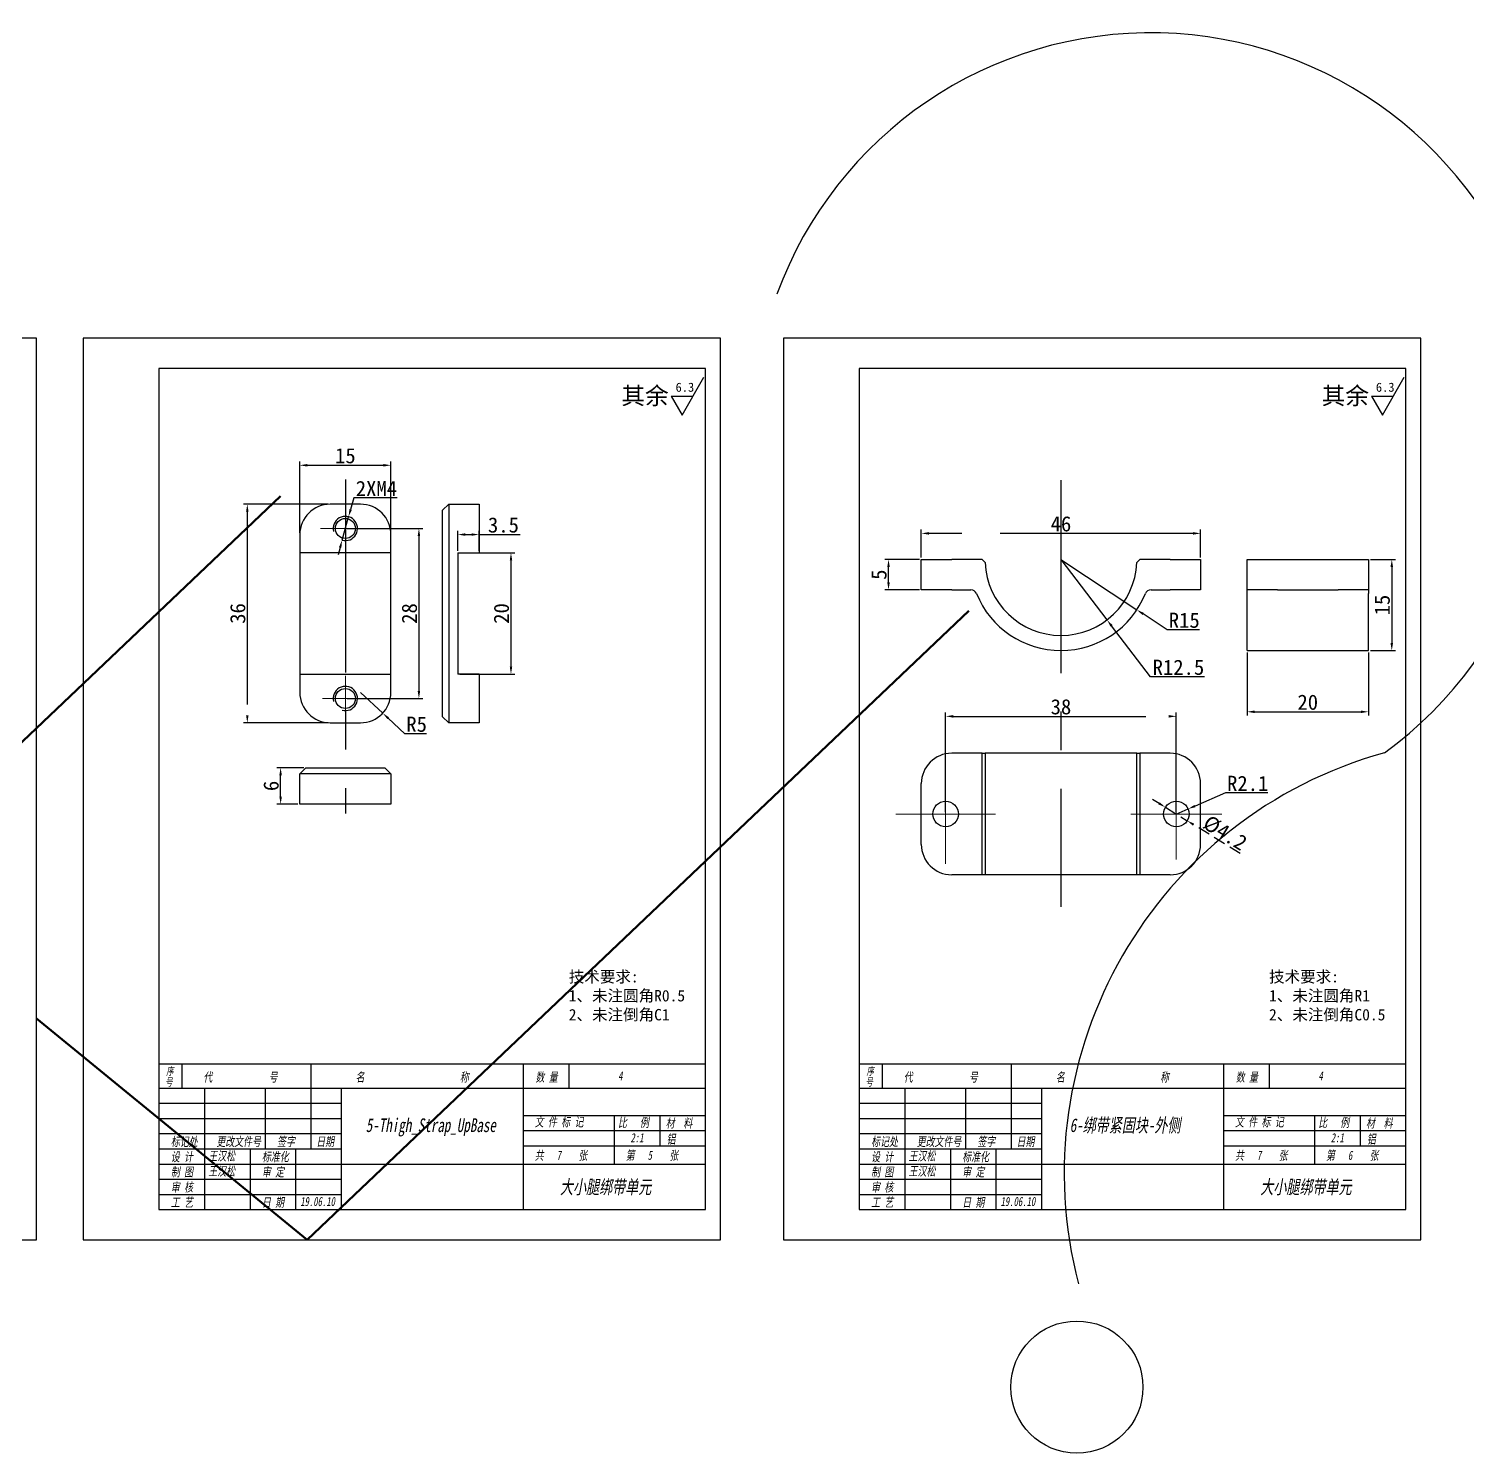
# Model space of a CAD drawing. Header units: millimetres. Extents: x 8840 to 20870, y -7456 to 1741.
# Drawn here: x 11687.3 to 11924.3, y -7058.9 to -6824.2 of the extents above; entities that cross this region are included whole.
import ezdxf

# ---------------------------------------------------------------- set-up
doc = ezdxf.new("R2010")
doc.units = ezdxf.units.MM
doc.linetypes.add('CENTER', pattern=[50.8, 31.75, -6.35, 6.35, -6.35])
doc.linetypes.add('JIS_02_2.0', pattern=[3, 2, -1])
doc.layers.get('0').update_dxf_attribs({"lineweight": 25})
for name, color, linetype in [('中心线', 5, 'CENTER'), ('临时线', 6, 'Continuous'), ('尺寸', 4, 'Continuous'), ('尺寸标注', 4, 'Continuous'), ('文字', 7, 'Continuous'), ('细实线', 2, 'Continuous'), ('虚线', 1, 'JIS_02_2.0')]:
    doc.layers.add(name, color=color, linetype=linetype)
doc.layers.add('粗实线', color=7, linetype='Continuous', lineweight=25)
doc.styles.get("Standard").update_dxf_attribs({"font": ''})
doc.styles.add('样式 2', font='', dxfattribs={"width": 0.7, "oblique": 10})
doc.styles.get('Standard').set_extended_font_data('SimSun')
doc.styles.get('样式 2').set_extended_font_data('SimSun')
doc.dimstyles.new('ISO-25 2.1', dxfattribs={"dimscale": 0.5, "dimtxt": 5, "dimasz": 2.5, "dimexe": 1.25, "dimexo": 0.625, "dimtad": 1, "dimtoh": 1, "dimdec": 1, "dimdsep": 46, "dimtxsty": 'Standard', "dimcen": 2.5, "dimclrt": 7, "dimadec": 0, "dimazin": 0, "dimtfac": 1, "dimtdec": 1, "dimtmove": 0, "dimatfit": 3, "dimfxl": 1, "dimarcsym": 0})
doc.dimstyles.new('副本 ISO-25 2.1', dxfattribs={"dimscale": 0.5, "dimtxt": 5, "dimasz": 2.5, "dimexe": 1.25, "dimexo": 0.625, "dimtad": 1, "dimdsep": 46, "dimtxsty": 'Standard', "dimcen": 2.5, "dimclrt": 7, "dimadec": 0, "dimazin": 0, "dimtfac": 1, "dimtmove": 0, "dimatfit": 3, "dimfxl": 1, "dimarcsym": 0})

# ---------------------------------------------------------------- blocks, each defined once
blk = doc.blocks.new('ra')
at = {"layer": '细实线'}
for p, q in [((0, 0), (6, 10.39)), ((-3, 5.2), (0, 0)), ((-3, 5.2), (3, 5.2))]:
    blk.add_line(p, q, dxfattribs=at)
at = {"layer": '文字'}
blk.add_attdef('RA', (-1.78, 6.39), '', height=2.5, dxfattribs=at)
blk = doc.blocks.new('SW_CENTERMARKSYMBOL_0')
at = {"color": 0, "linetype": 'Continuous', "lineweight": 0}
for p, q in [((0, 5), (0, 7.5)), ((0, 0), (0, 5)), ((-5, 0), (-7.5, 0)), ((0, 0), (-5, 0)), ((0, 0), (0, -5)), ((0, 0), (5, 0)), ((5, 0), (7.5, 0)), ((0, -5), (0, -7.5))]:
    blk.add_line(p, q, dxfattribs=at)
blk = doc.blocks.new('SW_CENTERMARKSYMBOL_1')
at = {"color": 0, "linetype": 'Continuous', "lineweight": 0}
for p, q in [((0, 5), (0, 8.2)), ((0, 0), (0, 5)), ((-5, 0), (-8.2, 0)), ((0, 0), (-5, 0)), ((0, 0), (0, -5)), ((0, 0), (5, 0)), ((5, 0), (8.2, 0)), ((0, -5), (0, -8.2))]:
    blk.add_line(p, q, dxfattribs=at)
blk = doc.blocks.new('*D1117')
at = {"layer": 'Defpoints', "color": 0, "linetype": 'CENTER'}
for p in [(11746.97, -6896.14), (11731.97, -6907.55), (11746.97, -6907.55)]:
    blk.add_point(p, dxfattribs=at)
at = {"layer": '尺寸标注', "color": 0, "linetype": 'CENTER', "lineweight": -2}
for p, q in [((11731.97, -6907.24), (11731.97, -6895.52)), ((11733.22, -6896.14), (11745.72, -6896.14)), ((11746.97, -6907.24), (11746.97, -6895.52))]:
    blk.add_line(p, q, dxfattribs=at)
at = {"layer": '尺寸标注', "color": 0, "linetype": 'CENTER'}
for points in [[(11733.22, -6895.93), (11733.22, -6896.35), (11731.97, -6896.14)], [(11745.72, -6895.93), (11745.72, -6896.35), (11746.97, -6896.14)]]:
    blk.add_solid(points, dxfattribs=at)
at = {"layer": '尺寸标注', "color": 7, "linetype": 'CENTER', "insert": (11739.47, -6894.58), "char_height": 2.5, "attachment_point": 5}
blk.add_mtext('15', dxfattribs=at)
blk = doc.blocks.new('*D1118')
at = {"layer": 'Defpoints', "color": 0, "linetype": 'CENTER'}
for p in [(11736.97, -6902.55), (11723.32, -6938.55), (11736.97, -6938.55)]:
    blk.add_point(p, dxfattribs=at)
at = {"layer": '尺寸标注', "color": 0, "linetype": 'CENTER', "lineweight": -2}
for p, q in [((11736.66, -6902.55), (11722.69, -6902.55)), ((11723.32, -6903.8), (11723.32, -6937.3)), ((11736.66, -6938.55), (11722.69, -6938.55))]:
    blk.add_line(p, q, dxfattribs=at)
at = {"layer": '尺寸标注', "color": 0, "linetype": 'CENTER'}
for points in [[(11723.11, -6903.8), (11723.53, -6903.8), (11723.32, -6902.55)], [(11723.11, -6937.3), (11723.53, -6937.3), (11723.32, -6938.55)]]:
    blk.add_solid(points, dxfattribs=at)
at = {"layer": '尺寸标注', "color": 7, "linetype": 'CENTER', "insert": (11721.76, -6920.55), "char_height": 2.5, "attachment_point": 5, "rotation": 90}
blk.add_mtext('36', dxfattribs=at)
blk = doc.blocks.new('*D1119')
at = {"layer": 'Defpoints', "color": 0, "linetype": 'CENTER'}
for p in [(11728.81, -6945.95), (11732.97, -6945.95), (11731.97, -6951.95)]:
    blk.add_point(p, dxfattribs=at)
at = {"layer": '尺寸标注', "color": 0, "linetype": 'CENTER', "lineweight": -2}
for p, q in [((11732.66, -6945.95), (11728.18, -6945.95)), ((11728.81, -6950.7), (11728.81, -6947.2)), ((11731.66, -6951.95), (11728.18, -6951.95))]:
    blk.add_line(p, q, dxfattribs=at)
at = {"layer": '尺寸标注', "color": 0, "linetype": 'CENTER'}
for points in [[(11728.6, -6947.2), (11729.02, -6947.2), (11728.81, -6945.95)], [(11728.6, -6950.7), (11729.02, -6950.7), (11728.81, -6951.95)]]:
    blk.add_solid(points, dxfattribs=at)
at = {"layer": '尺寸标注', "color": 7, "linetype": 'CENTER', "insert": (11727.25, -6948.95), "char_height": 2.5, "attachment_point": 5, "rotation": 90}
blk.add_mtext('6', dxfattribs=at)
blk = doc.blocks.new('*D1120')
at = {"layer": 'Defpoints', "color": 0, "linetype": 'CENTER'}
for p in [(11739.47, -6906.55), (11739.47, -6934.55), (11751.59, -6934.55)]:
    blk.add_point(p, dxfattribs=at)
at = {"layer": '尺寸标注', "color": 0, "linetype": 'CENTER', "lineweight": -2}
for p, q in [((11739.79, -6906.55), (11752.21, -6906.55)), ((11751.59, -6907.8), (11751.59, -6933.3)), ((11739.79, -6934.55), (11752.21, -6934.55))]:
    blk.add_line(p, q, dxfattribs=at)
at = {"layer": '尺寸标注', "color": 0, "linetype": 'CENTER'}
for points in [[(11751.38, -6907.8), (11751.8, -6907.8), (11751.59, -6906.55)], [(11751.38, -6933.3), (11751.8, -6933.3), (11751.59, -6934.55)]]:
    blk.add_solid(points, dxfattribs=at)
at = {"layer": '尺寸标注', "color": 7, "linetype": 'CENTER', "insert": (11750.03, -6920.55), "char_height": 2.5, "attachment_point": 5, "rotation": 90}
blk.add_mtext('28', dxfattribs=at)
blk = doc.blocks.new('*D1121')
at = {"layer": 'Defpoints', "color": 0, "linetype": 'CENTER'}
for p in [(11761.5, -6907.55), (11758, -6910.55), (11761.5, -6910.55)]:
    blk.add_point(p, dxfattribs=at)
at = {"layer": '尺寸标注', "color": 0, "linetype": 'CENTER', "lineweight": -2}
for p, q in [((11758, -6910.24), (11758, -6906.92)), ((11759.25, -6907.55), (11760.25, -6907.55)), ((11761.5, -6910.24), (11761.5, -6906.92)), ((11761.5, -6907.55), (11768.27, -6907.55))]:
    blk.add_line(p, q, dxfattribs=at)
at = {"layer": '尺寸标注', "color": 0, "linetype": 'CENTER'}
for points in [[(11759.25, -6907.34), (11759.25, -6907.76), (11758, -6907.55)], [(11760.25, -6907.34), (11760.25, -6907.76), (11761.5, -6907.55)]]:
    blk.add_solid(points, dxfattribs=at)
at = {"layer": '尺寸标注', "color": 7, "linetype": 'CENTER', "insert": (11765.51, -6905.99), "char_height": 2.5, "attachment_point": 5}
blk.add_mtext('3.5', dxfattribs=at)
blk = doc.blocks.new('*D1122')
at = {"layer": 'Defpoints', "color": 0, "linetype": 'CENTER'}
for p in [(11758, -6910.55), (11758, -6930.55), (11766.75, -6930.55)]:
    blk.add_point(p, dxfattribs=at)
at = {"layer": '尺寸标注', "color": 0, "linetype": 'CENTER', "lineweight": -2}
for p, q in [((11758.31, -6910.55), (11767.38, -6910.55)), ((11766.75, -6911.8), (11766.75, -6929.3)), ((11758.31, -6930.55), (11767.38, -6930.55))]:
    blk.add_line(p, q, dxfattribs=at)
at = {"layer": '尺寸标注', "color": 0, "linetype": 'CENTER'}
for points in [[(11766.55, -6911.8), (11766.96, -6911.8), (11766.75, -6910.55)], [(11766.55, -6929.3), (11766.96, -6929.3), (11766.75, -6930.55)]]:
    blk.add_solid(points, dxfattribs=at)
at = {"layer": '尺寸标注', "color": 7, "linetype": 'CENTER', "insert": (11765.19, -6920.55), "char_height": 2.5, "attachment_point": 5, "rotation": 90}
blk.add_mtext('20', dxfattribs=at)
blk = doc.blocks.new('*D1123')
at = {"layer": 'Defpoints', "color": 0, "linetype": 'CENTER'}
for p in [(11741.97, -6933.55), (11745.63, -6936.96)]:
    blk.add_point(p, dxfattribs=at)
at = {"layer": '尺寸标注', "color": 0, "linetype": 'CENTER', "lineweight": -2}
for p, q in [((11741.97, -6933.55), (11745.63, -6936.96)), ((11749.28, -6940.37), (11746.54, -6937.81)), ((11752.82, -6940.37), (11749.28, -6940.37))]:
    blk.add_line(p, q, dxfattribs=at)
at = {"layer": '尺寸标注', "color": 0, "linetype": 'CENTER'}
blk.add_solid([(11746.68, -6937.66), (11746.4, -6937.96), (11745.63, -6936.96)], dxfattribs=at)
at = {"layer": '尺寸标注', "color": 7, "linetype": 'CENTER', "insert": (11751.21, -6938.81), "char_height": 2.5, "attachment_point": 5}
blk.add_mtext('R5', dxfattribs=at)
blk = doc.blocks.new('*D1124')
at = {"layer": 'Defpoints', "color": 0, "linetype": 'CENTER'}
for p in [(11740, -6904.62), (11738.94, -6908.48)]:
    blk.add_point(p, dxfattribs=at)
at = {"layer": '尺寸标注', "color": 0, "linetype": 'CENTER', "lineweight": -2}
for p, q in [((11740.86, -6901.52), (11740.34, -6903.42)), ((11748, -6901.52), (11740.86, -6901.52)), ((11738.94, -6908.48), (11740, -6904.62)), ((11738.61, -6909.68), (11738.28, -6910.89))]:
    blk.add_line(p, q, dxfattribs=at)
at = {"layer": '尺寸标注', "color": 0, "linetype": 'CENTER'}
for points in [[(11740.14, -6903.36), (11740.54, -6903.47), (11740, -6904.62)], [(11738.41, -6909.63), (11738.81, -6909.74), (11738.94, -6908.48)]]:
    blk.add_solid(points, dxfattribs=at)
at = {"layer": '尺寸标注', "color": 7, "linetype": 'CENTER', "insert": (11744.59, -6899.96), "char_height": 2.5, "attachment_point": 5}
blk.add_mtext('2XM4', dxfattribs=at)
blk = doc.blocks.new('*D1125')
at = {"layer": 'Defpoints', "color": 0, "linetype": 'CENTER'}
for p in [(11834.34, -6907.36), (11834.34, -6911.66), (11880.34, -6911.66)]:
    blk.add_point(p, dxfattribs=at)
at = {"layer": '尺寸标注', "color": 0, "linetype": 'CENTER', "lineweight": -2}
for p, q in [((11834.34, -6911.35), (11834.34, -6906.74)), ((11879.09, -6907.36), (11835.59, -6907.36)), ((11880.34, -6911.35), (11880.34, -6906.74))]:
    blk.add_line(p, q, dxfattribs=at)
at = {"layer": '尺寸标注', "color": 0, "linetype": 'CENTER'}
for points in [[(11835.59, -6907.15), (11835.59, -6907.57), (11834.34, -6907.36)], [(11879.09, -6907.15), (11879.09, -6907.57), (11880.34, -6907.36)]]:
    blk.add_solid(points, dxfattribs=at)
at = {"layer": '尺寸标注', "color": 7, "linetype": 'CENTER', "insert": (11857.34, -6905.8), "char_height": 2.5, "attachment_point": 5}
blk.add_mtext('46', dxfattribs=at)
blk = doc.blocks.new('*D1126')
at = {"layer": 'Defpoints', "color": 0, "linetype": 'CENTER'}
for p in [(11907.99, -6911.66), (11907.99, -6926.66), (11911.83, -6926.66)]:
    blk.add_point(p, dxfattribs=at)
at = {"layer": '尺寸标注', "color": 0, "linetype": 'CENTER', "lineweight": -2}
for p, q in [((11908.3, -6911.66), (11912.45, -6911.66)), ((11911.83, -6912.91), (11911.83, -6925.41)), ((11908.3, -6926.66), (11912.45, -6926.66))]:
    blk.add_line(p, q, dxfattribs=at)
at = {"layer": '尺寸标注', "color": 0, "linetype": 'CENTER'}
for points in [[(11911.62, -6912.91), (11912.04, -6912.91), (11911.83, -6911.66)], [(11911.62, -6925.41), (11912.04, -6925.41), (11911.83, -6926.66)]]:
    blk.add_solid(points, dxfattribs=at)
at = {"layer": '尺寸标注', "color": 7, "linetype": 'CENTER', "insert": (11910.27, -6919.16), "char_height": 2.5, "attachment_point": 5, "rotation": 90}
blk.add_mtext('15', dxfattribs=at)
blk = doc.blocks.new('*D1127')
at = {"layer": 'Defpoints', "color": 0, "linetype": 'CENTER'}
for p in [(11887.99, -6926.66), (11907.99, -6926.66), (11907.99, -6936.74)]:
    blk.add_point(p, dxfattribs=at)
at = {"layer": '尺寸标注', "color": 0, "linetype": 'CENTER', "lineweight": -2}
for p, q in [((11887.99, -6926.97), (11887.99, -6937.36)), ((11907.99, -6926.97), (11907.99, -6937.36)), ((11889.24, -6936.74), (11906.74, -6936.74))]:
    blk.add_line(p, q, dxfattribs=at)
at = {"layer": '尺寸标注', "color": 0, "linetype": 'CENTER'}
for points in [[(11889.24, -6936.53), (11889.24, -6936.95), (11887.99, -6936.74)], [(11906.74, -6936.53), (11906.74, -6936.95), (11907.99, -6936.74)]]:
    blk.add_solid(points, dxfattribs=at)
at = {"layer": '尺寸标注', "color": 7, "linetype": 'CENTER', "insert": (11897.99, -6935.18), "char_height": 2.5, "attachment_point": 5}
blk.add_mtext('20', dxfattribs=at)
blk = doc.blocks.new('*D1128')
at = {"layer": 'Defpoints', "color": 0, "linetype": 'CENTER'}
for p in [(11828.94, -6911.66), (11834.34, -6911.66), (11834.34, -6916.66)]:
    blk.add_point(p, dxfattribs=at)
at = {"layer": '尺寸标注', "color": 0, "linetype": 'CENTER', "lineweight": -2}
for p, q in [((11834.03, -6911.66), (11828.32, -6911.66)), ((11828.94, -6915.41), (11828.94, -6912.91)), ((11834.03, -6916.66), (11828.32, -6916.66))]:
    blk.add_line(p, q, dxfattribs=at)
at = {"layer": '尺寸标注', "color": 0, "linetype": 'CENTER'}
for points in [[(11828.73, -6912.91), (11829.15, -6912.91), (11828.94, -6911.66)], [(11828.73, -6915.41), (11829.15, -6915.41), (11828.94, -6916.66)]]:
    blk.add_solid(points, dxfattribs=at)
at = {"layer": '尺寸标注', "color": 7, "linetype": 'CENTER', "insert": (11827.38, -6914.16), "char_height": 2.5, "attachment_point": 5, "rotation": 90}
blk.add_mtext('5', dxfattribs=at)
blk = doc.blocks.new('*D1129')
at = {"layer": 'Defpoints', "color": 0, "linetype": 'CENTER'}
for p in [(11876.34, -6937.49), (11838.34, -6953.58), (11876.34, -6953.58)]:
    blk.add_point(p, dxfattribs=at)
at = {"layer": '尺寸标注', "color": 0, "linetype": 'CENTER', "lineweight": -2}
for p, q in [((11838.34, -6953.26), (11838.34, -6936.86)), ((11876.34, -6953.26), (11876.34, -6936.86)), ((11839.59, -6937.49), (11875.09, -6937.49))]:
    blk.add_line(p, q, dxfattribs=at)
at = {"layer": '尺寸标注', "color": 0, "linetype": 'CENTER'}
for points in [[(11839.59, -6937.28), (11839.59, -6937.7), (11838.34, -6937.49)], [(11875.09, -6937.28), (11875.09, -6937.7), (11876.34, -6937.49)]]:
    blk.add_solid(points, dxfattribs=at)
at = {"layer": '尺寸标注', "color": 7, "linetype": 'CENTER', "insert": (11857.34, -6935.93), "char_height": 2.5, "attachment_point": 5}
blk.add_mtext('38', dxfattribs=at)
blk = doc.blocks.new('*D1130')
at = {"layer": 'Defpoints', "color": 0, "linetype": 'CENTER'}
for p in [(11857.34, -6911.66), (11864.92, -6921.6)]:
    blk.add_point(p, dxfattribs=at)
at = {"layer": '尺寸标注', "color": 0, "linetype": 'CENTER', "lineweight": -2}
for p, q in [((11857.34, -6911.66), (11864.92, -6921.6)), ((11872.07, -6930.99), (11865.68, -6922.6)), ((11880.97, -6930.99), (11872.07, -6930.99))]:
    blk.add_line(p, q, dxfattribs=at)
at = {"layer": '尺寸标注', "color": 0, "linetype": 'CENTER'}
blk.add_solid([(11865.84, -6922.47), (11865.51, -6922.72), (11864.92, -6921.6)], dxfattribs=at)
at = {"layer": '尺寸标注', "color": 7, "linetype": 'CENTER', "insert": (11876.69, -6929.43), "char_height": 2.5, "attachment_point": 5}
blk.add_mtext('R12.5', dxfattribs=at)
blk = doc.blocks.new('*D1131')
at = {"layer": 'Defpoints', "color": 0, "linetype": 'CENTER'}
for p in [(11857.34, -6911.66), (11869.85, -6919.94)]:
    blk.add_point(p, dxfattribs=at)
at = {"layer": '尺寸标注', "color": 0, "linetype": 'CENTER', "lineweight": -2}
for p, q in [((11857.34, -6911.66), (11869.85, -6919.94)), ((11874.82, -6923.24), (11870.89, -6920.63)), ((11880.15, -6923.24), (11874.82, -6923.24))]:
    blk.add_line(p, q, dxfattribs=at)
at = {"layer": '尺寸标注', "color": 0, "linetype": 'CENTER'}
blk.add_solid([(11871, -6920.46), (11870.77, -6920.81), (11869.85, -6919.94)], dxfattribs=at)
at = {"layer": '尺寸标注', "color": 7, "linetype": 'CENTER', "insert": (11877.65, -6921.68), "char_height": 2.5, "attachment_point": 5}
blk.add_mtext('R15', dxfattribs=at)
blk = doc.blocks.new('*D1132')
at = {"layer": 'Defpoints', "color": 0, "linetype": 'CENTER'}
for p in [(11876.34, -6953.58), (11878.27, -6952.75)]:
    blk.add_point(p, dxfattribs=at)
at = {"layer": '尺寸标注', "color": 0, "linetype": 'CENTER', "lineweight": -2}
for p, q in [((11884.45, -6950.11), (11879.42, -6952.26)), ((11891.42, -6950.11), (11884.45, -6950.11)), ((11876.34, -6953.58), (11878.27, -6952.75))]:
    blk.add_line(p, q, dxfattribs=at)
at = {"layer": '尺寸标注', "color": 0, "linetype": 'CENTER'}
blk.add_solid([(11879.34, -6952.07), (11879.5, -6952.45), (11878.27, -6952.75)], dxfattribs=at)
at = {"layer": '尺寸标注', "color": 7, "linetype": 'CENTER', "insert": (11888.1, -6948.55), "char_height": 2.5, "attachment_point": 5}
blk.add_mtext('R2.1', dxfattribs=at)
blk = doc.blocks.new('CHECK_DWG')
at = {"layer": '粗实线', "color": 1, "linetype": 'ByBlock', "lineweight": 50}
blk.add_line((0, 0), (109.02, 103.6), dxfattribs=at)
at = {"layer": '粗实线', "color": 1, "linetype": 'ByBlock', "lineweight": 50, "ltscale": 2}
blk.add_line((-44.59, 36.45), (0, 0), dxfattribs=at)
blk = doc.blocks.new('*D1153')
at = {"layer": 'Defpoints', "color": 0, "lineweight": 30}
for p in [(11874.55, -6952.47), (11878.13, -6954.68)]:
    blk.add_point(p, dxfattribs=at)
at = {"layer": '虚线', "color": 0, "lineweight": -2}
for p, q in [((11873.49, -6951.82), (11872.43, -6951.16)), ((11874.55, -6952.47), (11878.13, -6954.68)), ((11886.84, -6960.06), (11879.19, -6955.34))]:
    blk.add_line(p, q, dxfattribs=at)
at = {"layer": '虚线', "color": 0, "lineweight": 30}
for points in [[(11873.6, -6951.64), (11873.38, -6951.99), (11874.55, -6952.47)], [(11879.3, -6955.16), (11879.08, -6955.51), (11878.13, -6954.68)]]:
    blk.add_solid(points, dxfattribs=at)
at = {"layer": '虚线', "color": 7, "lineweight": 30, "insert": (11884.37, -6956.7), "char_height": 2.5, "attachment_point": 5, "rotation": 328.3103}
blk.add_mtext('%%C4.2', dxfattribs=at)
blk = doc.blocks.new('CHECK_needdiscuss')
at = {"layer": '尺寸标注', "color": 1, "linetype": 'ByBlock', "lineweight": -2}
blk.add_circle((0, 0), 13.61, dxfattribs=at)
for centre, radius, start, end in [((15.2, 196.89), 81.93, 305.9831, 159.9116), ((87.27, 43.96), 89.87, 105.4449, 194.6386)]:
    blk.add_arc(centre, radius, start, end, dxfattribs=at)

msp = doc.modelspace()

# ---------------------------------------------------------------- linework, layer by layer
for p, q in [((11798.771, -6880.221), (11708.771, -6880.221)), ((11708.771, -6880.221), (11708.771, -7018.721)), ((11798.771, -7018.721), (11798.771, -6880.221)), ((11914.119, -6880.221), (11824.119, -6880.221)), ((11824.119, -6880.221), (11824.119, -7018.721)), ((11914.119, -7018.721), (11914.119, -6880.221)), ((11708.771, -6994.721), (11798.771, -6994.721)), ((11712.521, -6994.721), (11712.521, -6998.721)), ((11733.771, -6994.721), (11733.771, -6998.721)), ((11768.771, -6994.721), (11768.771, -7018.721)), ((11776.271, -6994.721), (11776.271, -6998.721)), ((11824.119, -6994.721), (11914.119, -6994.721)), ((11827.869, -6994.721), (11827.869, -6998.721)), ((11849.119, -6994.721), (11849.119, -6998.721)), ((11884.119, -6994.721), (11884.119, -7018.721)), ((11891.619, -6994.721), (11891.619, -6998.721)), ((11708.771, -6998.721), (11798.771, -6998.721)), ((11738.771, -6998.721), (11738.771, -7018.721)), ((11824.119, -6998.721), (11914.119, -6998.721)), ((11854.119, -6998.721), (11854.119, -7018.721)), ((11768.771, -7003.221), (11798.771, -7003.221)), ((11884.119, -7003.221), (11914.119, -7003.221)), ((11708.771, -7006.221), (11738.771, -7006.221)), ((11824.119, -7006.221), (11854.119, -7006.221)), ((11738.771, -7011.221), (11798.771, -7011.221)), ((11854.119, -7011.221), (11914.119, -7011.221)), ((11708.771, -7018.721), (11798.771, -7018.721)), ((11824.119, -7018.721), (11914.119, -7018.721))]:
    msp.add_line(p, q)
for points in [[(11583.577, -7023.721), (11688.577, -7023.721), (11688.577, -6875.221), (11583.577, -6875.221)], [(11696.271, -7023.721), (11801.271, -7023.721), (11801.271, -6875.221), (11696.271, -6875.221)], [(11811.619, -7023.721), (11916.619, -7023.721), (11916.619, -6875.221), (11811.619, -6875.221)]]:
    msp.add_lwpolyline(points, close=True)
at = {"layer": '中心线'}
msp.add_line((11739.473, -6898.493), (11739.473, -6953.478), dxfattribs=at)
at = {"layer": '中心线', "color": 1}
msp.add_line((11857.341, -6898.617), (11857.341, -6968.881), dxfattribs=at)
at = {"layer": '临时线'}
for p, q in [((11716.271, -6998.721), (11716.271, -7018.721)), ((11726.271, -6998.721), (11726.271, -7008.721)), ((11733.771, -6998.721), (11733.771, -7008.721)), ((11831.619, -6998.721), (11831.619, -7018.721)), ((11841.619, -6998.721), (11841.619, -7008.721)), ((11849.119, -6998.721), (11849.119, -7008.721)), ((11708.771, -7001.221), (11738.771, -7001.221)), ((11824.119, -7001.221), (11854.119, -7001.221)), ((11783.752, -7003.221), (11783.752, -7011.221)), ((11791.252, -7003.221), (11791.252, -7008.221)), ((11899.1, -7003.221), (11899.1, -7011.221)), ((11906.6, -7003.221), (11906.6, -7008.221)), ((11708.771, -7003.721), (11738.771, -7003.721)), ((11768.771, -7005.721), (11798.771, -7005.721)), ((11824.119, -7003.721), (11854.119, -7003.721)), ((11884.119, -7005.721), (11914.119, -7005.721)), ((11768.771, -7008.221), (11798.771, -7008.221)), ((11884.119, -7008.221), (11914.119, -7008.221)), ((11708.771, -7008.721), (11738.771, -7008.721)), ((11723.771, -7008.721), (11723.771, -7018.721)), ((11731.271, -7008.721), (11731.271, -7018.721)), ((11824.119, -7008.721), (11854.119, -7008.721)), ((11839.119, -7008.721), (11839.119, -7018.721)), ((11846.619, -7008.721), (11846.619, -7018.721)), ((11708.771, -7011.221), (11738.771, -7011.221)), ((11824.119, -7011.221), (11854.119, -7011.221)), ((11708.771, -7013.721), (11738.771, -7013.721)), ((11824.119, -7013.721), (11854.119, -7013.721)), ((11708.771, -7016.221), (11738.771, -7016.221)), ((11824.119, -7016.221), (11854.119, -7016.221))]:
    msp.add_line(p, q, dxfattribs=at)
at = {"layer": '粗实线'}
for p, q in [((11741.973, -6902.548), (11736.973, -6902.548)), ((11756.495, -6902.548), (11755.495, -6903.548)), ((11755.495, -6907.548), (11755.495, -6903.548)), ((11756.495, -6902.548), (11756.495, -6907.548)), ((11756.495, -6902.548), (11761.495, -6902.548)), ((11761.495, -6902.548), (11761.495, -6907.548)), ((11731.973, -6907.548), (11731.973, -6910.548)), ((11746.973, -6910.548), (11746.973, -6907.548)), ((11755.495, -6933.548), (11755.495, -6907.548)), ((11756.495, -6907.548), (11756.495, -6933.548)), ((11761.495, -6907.548), (11761.495, -6910.548)), ((11746.973, -6910.548), (11731.973, -6910.548)), ((11731.973, -6910.548), (11731.973, -6930.548)), ((11746.973, -6930.548), (11746.973, -6910.548)), ((11757.995, -6910.548), (11761.495, -6910.548)), ((11757.995, -6910.548), (11757.995, -6930.548)), ((11834.341, -6916.659), (11834.341, -6911.659)), ((11834.341, -6911.659), (11839.341, -6911.659)), ((11844.341, -6911.659), (11839.341, -6911.659)), ((11844.851, -6912.169), (11844.341, -6911.659)), ((11870.341, -6911.659), (11869.831, -6912.169)), ((11875.341, -6911.659), (11870.341, -6911.659)), ((11875.341, -6911.659), (11880.341, -6911.659)), ((11880.341, -6911.659), (11880.341, -6916.659)), ((11887.99, -6916.659), (11887.99, -6911.659)), ((11887.99, -6911.659), (11892.99, -6911.659)), ((11892.99, -6911.659), (11902.99, -6911.659)), ((11902.99, -6911.659), (11907.99, -6911.659)), ((11907.99, -6911.659), (11907.99, -6916.659)), ((11839.341, -6916.659), (11834.341, -6916.659)), ((11839.341, -6916.659), (11842.509, -6916.659)), ((11872.173, -6916.659), (11875.341, -6916.659)), ((11880.341, -6916.659), (11875.341, -6916.659)), ((11892.99, -6916.659), (11887.99, -6916.659)), ((11887.99, -6917.284), (11887.99, -6916.659)), ((11887.99, -6926.659), (11887.99, -6917.284)), ((11892.99, -6916.659), (11902.99, -6916.659)), ((11907.99, -6916.659), (11902.99, -6916.659)), ((11907.99, -6916.659), (11907.99, -6917.284)), ((11907.99, -6926.659), (11907.99, -6917.284)), ((11887.99, -6926.659), (11907.99, -6926.659)), ((11731.973, -6930.548), (11746.973, -6930.548)), ((11731.973, -6930.548), (11731.973, -6933.548)), ((11746.973, -6933.548), (11746.973, -6930.548)), ((11761.495, -6930.548), (11757.995, -6930.548)), ((11761.495, -6930.548), (11761.495, -6933.548)), ((11755.495, -6937.548), (11755.495, -6933.548)), ((11756.495, -6933.548), (11756.495, -6938.548)), ((11761.495, -6933.548), (11761.495, -6938.548)), ((11736.973, -6938.548), (11741.973, -6938.548)), ((11755.495, -6937.548), (11756.495, -6938.548)), ((11761.495, -6938.548), (11756.495, -6938.548)), ((11844.341, -6943.576), (11839.341, -6943.576)), ((11844.341, -6963.576), (11844.341, -6943.576)), ((11844.341, -6943.576), (11844.851, -6943.576)), ((11844.851, -6943.576), (11844.851, -6963.576)), ((11869.831, -6943.576), (11844.851, -6943.576)), ((11869.831, -6963.576), (11869.831, -6943.576)), ((11869.831, -6943.576), (11870.341, -6943.576)), ((11870.341, -6943.576), (11870.341, -6963.576)), ((11875.341, -6943.576), (11870.341, -6943.576)), ((11731.973, -6946.953), (11732.973, -6945.953)), ((11732.973, -6945.953), (11736.973, -6945.953)), ((11736.973, -6945.953), (11741.973, -6945.953)), ((11741.973, -6945.953), (11745.973, -6945.953)), ((11745.973, -6945.953), (11746.973, -6946.953)), ((11736.973, -6946.953), (11731.973, -6946.953)), ((11731.973, -6951.953), (11731.973, -6946.953)), ((11741.973, -6946.953), (11736.973, -6946.953)), ((11746.973, -6946.953), (11741.973, -6946.953)), ((11746.973, -6946.953), (11746.973, -6951.953)), ((11834.341, -6958.576), (11834.341, -6948.576)), ((11880.341, -6958.576), (11880.341, -6948.576)), ((11736.973, -6951.953), (11731.973, -6951.953)), ((11741.973, -6951.953), (11736.973, -6951.953)), ((11746.973, -6951.953), (11741.973, -6951.953)), ((11844.341, -6963.576), (11839.341, -6963.576)), ((11844.851, -6963.576), (11844.341, -6963.576)), ((11869.831, -6963.576), (11844.851, -6963.576)), ((11870.341, -6963.576), (11869.831, -6963.576)), ((11875.341, -6963.576), (11870.341, -6963.576))]:
    msp.add_line(p, q, dxfattribs=at)
for centre, radius in [((11739.473, -6906.548), 1.65), ((11739.473, -6934.548), 1.65), ((11838.341, -6953.576), 2.1), ((11876.341, -6953.576), 2.1)]:
    msp.add_circle(centre, radius, dxfattribs=at)
for centre, radius, start, end in [((11736.973, -6907.548), 5, 90, 180), ((11741.973, -6907.548), 5, 0, 90), ((11857.341, -6911.659), 12.5, 182.34027, 357.65973), ((11842.509, -6917.659), 1, 22.02431, 90), ((11857.341, -6911.659), 15, 202.02431, 337.97569), ((11872.173, -6917.659), 1, 90, 157.97569), ((11736.973, -6933.548), 5, 180, 270), ((11741.973, -6933.548), 5, 270, 0), ((11839.341, -6948.576), 5, 90, 180), ((11875.341, -6948.576), 5, 0, 90), ((11839.341, -6958.576), 5, 180, 270), ((11875.341, -6958.576), 5, 270, 0)]:
    msp.add_arc(centre, radius, start, end, dxfattribs=at)
for p in [(11739.473, -6906.548), (11739.473, -6934.548), (11876.341, -6953.576)]:
    msp.add_point(p, dxfattribs=at)
at = {"layer": '细实线'}
for centre in [(11739.473, -6906.548), (11739.473, -6934.548)]:
    msp.add_arc(centre, 2, 255, 195, dxfattribs=at)

# ---------------------------------------------------------------- block references
at = {"layer": '中心线', "xscale": 0.5, "yscale": 0.5, "zscale": 0.5}
for name, p in [('SW_CENTERMARKSYMBOL_1', (11739.473, -6906.548)), ('SW_CENTERMARKSYMBOL_0', (11739.473, -6934.548))]:
    msp.add_blockref(name, p, dxfattribs=at)
at = {"layer": '中心线'}
for name, p in [('SW_CENTERMARKSYMBOL_1', (11838.341, -6953.576)), ('SW_CENTERMARKSYMBOL_0', (11876.341, -6953.576))]:
    msp.add_blockref(name, p, dxfattribs=at)
at = {"layer": '尺寸', "xscale": 0.5999999999985448, "yscale": 0.599999999999909, "zscale": 0.6}
for p in [(11794.937, -6887.867), (11910.285, -6887.867)]:
    msp.add_blockref('ra', p, dxfattribs=at).add_auto_attribs({'RA': '6.3'})
at = {"layer": '尺寸标注', "color": 0, "lineweight": 30, "xscale": 0.8, "yscale": 0.8, "zscale": 0.8}
msp.add_blockref('CHECK_needdiscuss', (11859.962, -7047.966), dxfattribs=at)
at = {"layer": '尺寸标注', "lineweight": 100}
for p in [(11619.751, -7004.847), (11733.168, -7023.721)]:
    msp.add_blockref('CHECK_DWG', p, dxfattribs=at)

# ---------------------------------------------------------------- texts
at = {"style": '样式 2', "oblique": 10, "width": 0.7}
for s, height, p in [('序', 1.25, (11709.975, -6996.57)), ('代             号', 1.5, (11716.104, -6997.656)), ('名                      称', 1.5, (11741.17, -6997.656)), ('数 量', 1.5, (11770.798, -6997.656)), ('4', 1.5, (11784.405, -6997.442)), ('序', 1.25, (11825.323, -6996.57)), ('代             号', 1.5, (11831.452, -6997.656)), ('名                      称', 1.5, (11856.518, -6997.656)), ('数 量', 1.5, (11886.146, -6997.656)), ('4', 1.5, (11899.754, -6997.442)), ('号', 1.25, (11709.802, -6998.347)), ('号', 1.25, (11825.15, -6998.347)), ('5-Thigh_Strap_UpBase', 2.25, (11742.831, -7005.953)), ('文 件 标 记', 1.5, (11770.674, -7005.035)), ('比   例', 1.5, (11784.386, -7005.144)), ('材  料', 1.5, (11792.255, -7005.224)), ('6-绑带紧固块-外侧', 2.25, (11858.784, -7005.953)), ('文 件 标 记', 1.5, (11886.022, -7005.035)), ('比   例', 1.5, (11899.734, -7005.144)), ('材  料', 1.5, (11907.603, -7005.224)), ('标记处', 1.5, (11710.739, -7008.274)), ('更改文件号', 1.5, (11718.239, -7008.274)), ('签字', 1.5, (11728.239, -7008.274)), ('日期', 1.5, (11734.683, -7008.274)), ('2:1', 1.5, (11786.44, -7007.644)), ('铝', 1.5, (11792.393, -7007.866)), ('标记处', 1.5, (11826.087, -7008.274)), ('更改文件号', 1.5, (11833.587, -7008.274)), ('签字', 1.5, (11843.587, -7008.274)), ('日期', 1.5, (11850.032, -7008.274)), ('2:1', 1.5, (11901.789, -7007.644)), ('铝', 1.5, (11907.741, -7007.866)), ('设 计', 1.5, (11710.739, -7010.774)), ('王汉松', 1.5, (11716.905, -7010.644)), ('标准化', 1.5, (11725.739, -7010.774)), ('共   7    张', 1.5, (11770.674, -7010.535)), ('第   5    张', 1.5, (11785.655, -7010.535)), ('设 计', 1.5, (11826.087, -7010.774)), ('王汉松', 1.5, (11832.254, -7010.644)), ('标准化', 1.5, (11841.087, -7010.774)), ('共   7    张', 1.5, (11886.022, -7010.535)), ('第   6    张', 1.5, (11901.003, -7010.535)), ('制 图', 1.5, (11710.739, -7013.274)), ('王汉松', 1.5, (11716.905, -7013.144)), ('审 定', 1.5, (11725.739, -7013.274)), ('制 图', 1.5, (11826.087, -7013.274)), ('王汉松', 1.5, (11832.254, -7013.144)), ('审 定', 1.5, (11841.087, -7013.274)), ('审 核', 1.5, (11710.739, -7015.774)), ('大小腿绑带单元', 2.25, (11774.835, -7016.126)), ('审 核', 1.5, (11826.087, -7015.774)), ('大小腿绑带单元', 2.25, (11890.184, -7016.126)), ('工 艺', 1.5, (11710.739, -7018.274)), ('日 期', 1.5, (11725.739, -7018.274)), ('19.06.10', 1.5, (11732.043, -7018.143)), ('工 艺', 1.5, (11826.087, -7018.274)), ('日 期', 1.5, (11841.087, -7018.274)), ('19.06.10', 1.5, (11847.391, -7018.143))]:
    msp.add_text(s, height=height, dxfattribs=at).set_placement(p)
at = {"layer": '文字'}
for p in [(11784.944, -6886.109), (11900.292, -6886.109)]:
    msp.add_text('其余', height=2.85, dxfattribs=at).set_placement(p)
at = {"layer": '文字', "ltscale": 0.1, "char_height": 1.875, "width": 27.06984, "attachment_point": 1}
for s, insert in [('{\\fSimSun|b0|i0|c134|p2;技术要求:\\P1、未注圆角R0.5\\P2、未注倒角C1}', (11776.267, -6979.437)), ('{\\fSimSun|b0|i0|c134|p2;技术要求:\\P1、未注圆角R1\\P2、未注倒角C0.5}', (11891.616, -6979.437))]:
    msp.add_mtext(s, dxfattribs=dict(at, insert=insert))

# ---------------------------------------------------------------- dimensions: what is measured, and where the dimension line sits
at = {"layer": '尺寸标注', "linetype": 'CENTER'}
for base, p1, p2, picture, middle in [((11746.973, -6896.143), (11731.973, -6907.548), (11746.973, -6907.548), '*D1117', (11739.473, -6894.58)), ((11761.495, -6907.548), (11757.995, -6910.548), (11761.495, -6910.548), '*D1121', (11765.509, -6905.986)), ((11834.341, -6907.363), (11880.341, -6911.659), (11834.341, -6911.659), '*D1125', (11857.341, -6905.801)), ((11907.99, -6936.739), (11887.99, -6926.659), (11907.99, -6926.659), '*D1127', (11897.99, -6935.177)), ((11876.341, -6937.489), (11838.341, -6953.576), (11876.341, -6953.576), '*D1129', (11857.341, -6935.927))]:
    dim = msp.add_linear_dim(base=base, p1=p1, p2=p2, dimstyle='ISO-25 2.1', dxfattribs=at)
    dim.commit()
    dim.dimension.update_dxf_attribs({"geometry": picture, "text_midpoint": middle})
dim = msp.add_diameter_dim_2p(p1=(11738.941, -6908.476), p2=(11740.004, -6904.62), text='2XM4', dimstyle='ISO-25 2.1', dxfattribs=at)
dim.commit()
dim.dimension.update_dxf_attribs({"geometry": '*D1124', "text_midpoint": (11744.594, -6901.52), "dimtype": 163})
for base, p1, p2, picture, middle in [((11723.32, -6938.548), (11736.973, -6902.548), (11736.973, -6938.548), '*D1118', (11721.757, -6920.548)), ((11751.588, -6934.548), (11739.473, -6906.548), (11739.473, -6934.548), '*D1120', (11750.025, -6920.548)), ((11766.753, -6930.548), (11757.995, -6910.548), (11757.995, -6930.548), '*D1122', (11765.191, -6920.548)), ((11828.941, -6911.659), (11834.341, -6916.659), (11834.341, -6911.659), '*D1128', (11827.379, -6914.159)), ((11911.83, -6926.659), (11907.99, -6911.659), (11907.99, -6926.659), '*D1126', (11910.267, -6919.159)), ((11728.809, -6945.953), (11731.973, -6951.953), (11732.973, -6945.953), '*D1119', (11727.246, -6948.953))]:
    dim = msp.add_linear_dim(base=base, p1=p1, p2=p2, angle=90, dimstyle='ISO-25 2.1', dxfattribs=at)
    dim.commit()
    dim.dimension.update_dxf_attribs({"geometry": picture, "text_midpoint": middle})
for center, mpoint, picture, middle in [((11857.341, -6911.659), (11864.918, -6921.601), '*D1130', (11876.687, -6930.989)), ((11857.341, -6911.659), (11869.847, -6919.942), '*D1131', (11877.65, -6923.239)), ((11876.341, -6953.576), (11878.272, -6952.752), '*D1132', (11888.101, -6950.115))]:
    dim = msp.add_radius_dim(center=center, mpoint=mpoint, dimstyle='ISO-25 2.1', dxfattribs=at)
    dim.commit()
    dim.dimension.update_dxf_attribs({"geometry": picture, "text_midpoint": middle, "dimtype": 164})
dim = msp.add_radius_dim(center=(11741.973, -6933.548), mpoint=(11745.628, -6936.959), dimstyle='ISO-25 2.1', dxfattribs=at)
dim.commit()
dim.dimension.update_dxf_attribs({"geometry": '*D1123', "text_midpoint": (11751.208, -6938.808)})
at = {"layer": '虚线', "lineweight": 30}
dim = msp.add_diameter_dim_2p(p1=(11874.554, -6952.473), p2=(11878.128, -6954.679), text='%%C4.2', dimstyle='副本 ISO-25 2.1', dxfattribs=at)
dim.commit()
dim.dimension.update_dxf_attribs({"geometry": '*D1153', "text_midpoint": (11884.367, -6956.695)})

doc.saveas('drawing.dxf')
